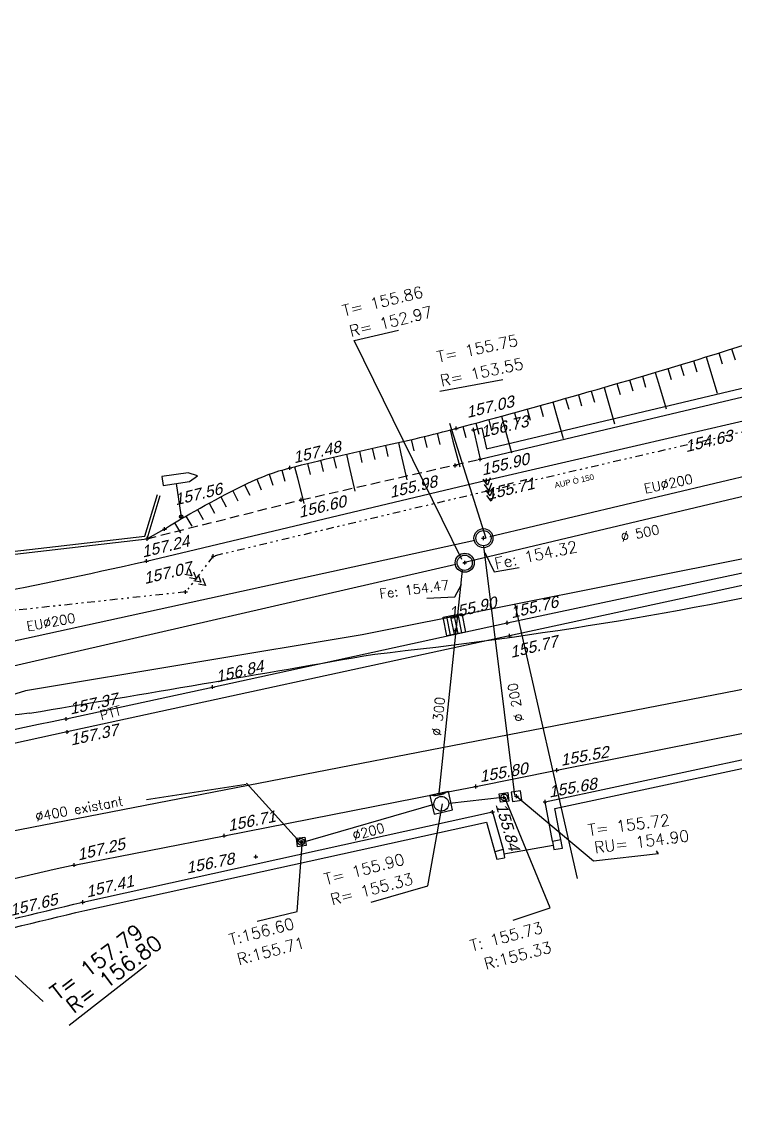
# Model space of a CAD drawing. Header units: metres. Extents: x 1633075 to 1634601, y 8175308 to 8177203.
# Drawn here: x 1633278.6 to 1633316.1, y 8175406.2 to 8175463.6 of the extents above; entities that cross this region are included whole.
import ezdxf

# ---------------------------------------------------------------- set-up
doc = ezdxf.new("R2010")
doc.units = ezdxf.units.M
doc.header["$LTSCALE"] = 2
doc.header["$PDMODE"] = 2
doc.header["$PDSIZE"] = 0.1
for name, pattern in [('211', [0.5, 0.2, -0.1, 0, -0.1, 0, -0.1]), ('31', [2, 1, 1]), ('CACHE', [0.375, 0.25, -0.125]), ('CACHE2', [4.7625, 3.175, -1.5875]), ('CONTINU', [0])]:
    doc.linetypes.add(name, pattern=pattern)
for name, color, linetype in [('C15785 - ASSAINIS', 6, 'Continuous'), ('C15785 - BORDURES', 7, 'CONTINU'), ('C15785 - BTALUS', 3, 'CACHE'), ('C15785 - DBA', 252, 'Continuous'), ('C15785 - EAUP', 5, 'CONTINU'), ('C15785 - EP', 4, 'Continuous'), ('C15785 - EU', 6, 'Continuous'), ('C15785 - HTALUS', 7, 'Continuous'), ('C15785 - MOBILIER', 252, 'Continuous'), ('C15785 - MURS', 7, 'Continuous'), ('C15785 - POINT 2D', 7, 'Continuous'), ('C15785 - RECO-GÉN', 5, 'Continuous'), ('C15785 - Talus', 7, 'Continuous'), ('C15785 - Z', 7, 'Continuous')]:
    doc.layers.add(name, color=color, linetype=linetype)
doc.styles.add('SIMPLEX', font='simplex_.ttf', dxfattribs={"height": 0.6})
doc.styles.get("Standard").update_dxf_attribs({"font": 'arial.ttf'})

# ---------------------------------------------------------------- blocks, each defined once
blk = doc.blocks.new('REC90')
for p, q in [((-0.46, 0.45), (0.44, 0.45)), ((-0.46, -0.45), (-0.46, 0.45)), ((0.44, 0.45), (0.44, -0.45)), ((0.44, -0.45), (-0.46, -0.45))]:
    blk.add_line(p, q)
blk.add_circle((-0.01, 0), 0.35)
blk = doc.blocks.new('GRILLEBG')
at = {"color": 0}
for p, q in [((0, 1), (1, 1)), ((0, 0), (0, 1)), ((0.2, 0), (0.2, 1)), ((0.4, 0), (0.4, 1)), ((0.6, 0), (0.6, 1)), ((0.8, 0), (0.8, 1)), ((1, 1), (1, 0)), ((1, 0), (0, 0))]:
    blk.add_line(p, q, dxfattribs=at)
blk = doc.blocks.new('BL19')
at = {"color": 0}
for p, q in [((0.5, 1), (-0.5, 1)), ((-0.5, 1), (-0.5, 0)), ((0.5, 0), (0.5, 1)), ((-0.5, 0), (0.5, 0))]:
    blk.add_line(p, q, dxfattribs=at)
for centre, major_axis, start_param, end_param in [((0.009, 0.554), (-0.275, 0.275), 3.926991, 10.210176), ((0.008, -0.967), (0.742, 0.742), 0.387155, 1.183656)]:
    blk.add_ellipse(centre, major_axis=major_axis, ratio=1, start_param=start_param, end_param=end_param, dxfattribs=at)
blk = doc.blocks.new('TALB200A')
blk.add_line((0, -0.6), (0, -2))
blk = doc.blocks.new('TALB200B')
blk.add_line((0, 0), (0, -0.6))
blk = doc.blocks.new('TAMPON')
blk.add_circle((0, 0), 0.5)
blk = doc.blocks.new('T24')
for p, q in [((-0.654, 0.225), (-0.309, -0.004)), ((-0.365, 0.225), (-0.02, -0.004)), ((-0.076, 0.225), (0.269, -0.004)), ((0.213, 0.225), (0.558, -0.004)), ((-0.309, -0.004), (-0.654, -0.157)), ((-0.02, -0.004), (-0.365, -0.157)), ((0.269, -0.004), (-0.076, -0.157)), ((0.558, -0.004), (0.213, -0.157))]:
    blk.add_line(p, q)
blk = doc.blocks.new('T1')
at = {"linetype": '31'}
blk.add_point((0, 0), dxfattribs=at)

msp = doc.modelspace()

# ---------------------------------------------------------------- linework, layer by layer
at = {"layer": 'C15785 - ASSAINIS'}
for p, q in [((1633304.854, 8175423.159), (1633304.36, 8175423.086)), ((1633304.854, 8175423.159), (1633304.36, 8175423.086)), ((1633304.36, 8175423.086), (1633304.432, 8175422.591)), ((1633304.36, 8175423.086), (1633304.432, 8175422.591)), ((1633304.927, 8175422.664), (1633304.854, 8175423.159)), ((1633304.927, 8175422.664), (1633304.854, 8175423.159)), ((1633304.432, 8175422.591), (1633304.927, 8175422.664)), ((1633304.432, 8175422.591), (1633304.927, 8175422.664))]:
    msp.add_line(p, q, dxfattribs=at)
at = {"layer": 'C15785 - BORDURES'}
for points in [[(1633285.193, 8175435.236), (1633303.063, 8175439.485), (1633317.008, 8175442.715), (1633330.171, 8175445.766)], [(1633281.384, 8175419.251), (1633289.281, 8175420.797), (1633300.58, 8175423.018), (1633302.507, 8175423.382), (1633306.763, 8175424.243), (1633319.734, 8175426.82), (1633328.644, 8175428.58)]]:
    msp.add_lwpolyline(points, dxfattribs=at)
for centre, radius, start, end in [((1633212.428, 8175759.541), 332.368, 279.33276, 282.64616), ((1633300.951, 8175326.749), 94.549, 101.94407, 122.82209)]:
    msp.add_arc(centre, radius, start, end, dxfattribs=at)
at = {"layer": 'C15785 - BTALUS'}
msp.add_lwpolyline([(1633285.22, 8175436.409), (1633293.325, 8175438.455), (1633302.727, 8175440.598)], dxfattribs=at)
at = {"layer": 'C15785 - DBA'}
for points in [[(1633280.969, 8175426.934), (1633288.665, 8175428.611), (1633304.159, 8175431.987), (1633318.415, 8175435.015), (1633327.605, 8175437.036)], [(1633327.575, 8175436.342), (1633318.29, 8175434.345), (1633304.279, 8175431.312), (1633281.014, 8175426.253)]]:
    msp.add_lwpolyline(points, dxfattribs=at)
for centre, radius, start, end in [((1633299.326, 8175331.928), 96.763, 100.93616, 115.01781), ((1633303.008, 8175319.972), 108.533, 101.69217, 114.10521)]:
    msp.add_arc(centre, radius, start, end, dxfattribs=at)
at = {"layer": 'C15785 - EAUP', "linetype": '211'}
msp.add_lwpolyline([(1633352.437, 8175454.291, -0.026063), (1633342.656, 8175450.099, -0.018445), (1633335.496, 8175447.755), (1633333.844, 8175446.09, -0.008842), (1633330.297, 8175445.215), (1633330.299, 8175445.215), (1633317.136, 8175442.163), (1633317.136, 8175442.163), (1633303.191, 8175438.934), (1633303.194, 8175438.935), (1633288.702, 8175435.495), (1633287.248, 8175433.613), (1633264.449, 8175431.155), (1633258.303, 8175422.081), (1633257.449, 8175421.237), (1633256.341, 8175420.775)], format="xyb", dxfattribs=at)
at = {"layer": 'C15785 - EP', "linetype": 'CONTINU'}
for p, q in [((1633301.839, 8175435.162), (1633333.939, 8175442.776)), ((1633263.109, 8175426.253), (1633301.45, 8175435.072)), ((1633300.585, 8175423.038), (1633301.798, 8175434.764)), ((1633293.29, 8175420.426), (1633300.315, 8175422.451)), ((1633301.127, 8175422.506), (1633303.912, 8175422.813))]:
    msp.add_line(p, q, dxfattribs=at)
at = {"layer": 'C15785 - EP', "flags": 128}
for points in [[(1633301.775, 8175435.318), (1633296.107, 8175446.836), (1633298.446, 8175447.376)], [(1633299.932, 8175433.292), (1633301.405, 8175433.35), (1633301.758, 8175434.01)], [(1633297.005, 8175417.304), (1633299.988, 8175418.164), (1633300.758, 8175422.479)], [(1633304.463, 8175416.355), (1633306.412, 8175417.007), (1633304.019, 8175422.844)], [(1633291.017, 8175416.298), (1633293.111, 8175416.807), (1633293.389, 8175420.538)]]:
    msp.add_lwpolyline(points, dxfattribs=at)
at = {"layer": 'C15785 - EP'}
msp.add_circle((1633301.92, 8175435.15), 0.4, dxfattribs=at)
at = {"layer": 'C15785 - EU', "linetype": 'CACHE2'}
for p, q in [((1633300.613, 8175444.166), (1633303.921, 8175444.785)), ((1633303.051, 8175436.421), (1633300.613, 8175444.166)), ((1633302.978, 8175435.691), (1633303.47, 8175434.679)), ((1633303.47, 8175434.679), (1633304.786, 8175434.9)), ((1633304.666, 8175422.855), (1633308.689, 8175419.47)), ((1633308.689, 8175419.47), (1633312.104, 8175419.861)), ((1633275.064, 8175416.355, 157.513), (1633281.127, 8175410.838)), ((1633281.127, 8175410.838), (1633285.182, 8175414.012))]:
    msp.add_line(p, q, dxfattribs=at)
at = {"layer": 'C15785 - EU', "linetype": 'CONTINU'}
for p, q in [((1633303.235, 8175436.532), (1633335.731, 8175444.231)), ((1633263.634, 8175427.844), (1633302.46, 8175436.338)), ((1633302.9, 8175436.026), (1633304.533, 8175422.928)), ((1633312.01, 8175419.931), (1633312.057, 8175419.994)), ((1633312.104, 8175419.861), (1633312.01, 8175419.931))]:
    msp.add_line(p, q, dxfattribs=at)
at = {"layer": 'C15785 - EU'}
msp.add_circle((1633302.906, 8175436.442), 0.4, dxfattribs=at)
at = {"layer": 'C15785 - HTALUS'}
msp.add_lwpolyline([(1633286.135, 8175436.921, -0.024744), (1633290.476, 8175439.31, -0.051098), (1633292.732, 8175440.138, -0.009084), (1633297.626, 8175441.29, 0.011535), (1633301.476, 8175442.216, 0.009674), (1633314.598, 8175445.969, 0.013957), (1633323.561, 8175448.998), (1633342.942, 8175458.026), (1633355.757, 8175463.594)], format="xyb", dxfattribs=at)
msp.add_lwpolyline([(1633286.135, 8175436.921), (1633285.22, 8175436.409)], dxfattribs=at)
at = {"layer": 'C15785 - MOBILIER'}
for p, q in [((1633287.375, 8175439.882), (1633285.996, 8175439.677)), ((1633285.996, 8175439.677), (1633286.064, 8175439.219)), ((1633287.864, 8175439.721), (1633287.375, 8175439.882)), ((1633287.443, 8175439.424), (1633287.864, 8175439.721)), ((1633286.064, 8175439.219), (1633287.443, 8175439.424)), ((1633286.754, 8175439.321), (1633287, 8175437.664))]:
    msp.add_line(p, q, dxfattribs=at)
msp.add_circle((1633287.014, 8175437.572), 0.0927, dxfattribs=at)
at = {"layer": 'C15785 - MURS'}
msp.add_line((1633303.976, 8175419.848), (1633306.569, 8175420.29), dxfattribs=at)
for points in [[(1633302.383, 8175442.144), (1633302.727, 8175440.598), (1633316.247, 8175443.797), (1633332.281, 8175447.539), (1633331.965, 8175449.131)], [(1633302.823, 8175442.242), (1633303.067, 8175441.141), (1633316.144, 8175444.235), (1633331.755, 8175447.878), (1633331.524, 8175449.043)], [(1633302.383, 8175442.144), (1633302.823, 8175442.242)], [(1633225.925, 8175420.404), (1633229.682, 8175418.557), (1633239.189, 8175424.994), (1633253.812, 8175431.501), (1633262.677, 8175433.802), (1633285.22, 8175436.409), (1633285.909, 8175438.692)], [(1633225.991, 8175420.538), (1633229.67, 8175418.73), (1633239.116, 8175425.126), (1633253.762, 8175431.643), (1633262.649, 8175433.949), (1633285.105, 8175436.547), (1633285.766, 8175438.736)], [(1633306.143, 8175422.576), (1633321.222, 8175425.803), (1633321.36, 8175424.798), (1633320.698, 8175422.714)], [(1633306.666, 8175422.228), (1633320.842, 8175425.262), (1633320.9, 8175424.837), (1633320.269, 8175422.85)], [(1633306.531, 8175420.512), (1633306.143, 8175422.576)], [(1633306.607, 8175420.068), (1633307.058, 8175420.145), (1633306.666, 8175422.228)], [(1633303.938, 8175420.07), (1633303.505, 8175419.949)], [(1633303.938, 8175420.07), (1633304.014, 8175419.627)], [(1633306.531, 8175420.512), (1633306.973, 8175420.595)], [(1633306.531, 8175420.512), (1633306.607, 8175420.068)]]:
    msp.add_lwpolyline(points, dxfattribs=at)
for points in [[(1633274.274, 8175415.436, -0.004402), (1633281.846, 8175417.303), (1633303.384, 8175422.044), (1633303.938, 8175420.07)], [(1633274.386, 8175415, -0.0044), (1633281.946, 8175416.864), (1633303.066, 8175421.513), (1633303.615, 8175419.559), (1633304.014, 8175419.627)]]:
    msp.add_lwpolyline(points, format="xyb", dxfattribs=at)
at = {"layer": 'C15785 - POINT 2D'}
for p in [(1633301.476, 8175442.216), (1633302.383, 8175442.144), (1633292.732, 8175440.138), (1633301.419, 8175440.262), (1633302.727, 8175440.598), (1633303.063, 8175439.485), (1633293.325, 8175438.455), (1633287.014, 8175437.572), (1633286.135, 8175436.921), (1633285.22, 8175436.409), (1633302.906, 8175436.442), (1633285.193, 8175435.236), (1633301.92, 8175435.15), (1633301.439, 8175431.591), (1633304.159, 8175431.987), (1633304.279, 8175431.312), (1633288.665, 8175428.611), (1633280.969, 8175426.934), (1633281.014, 8175426.253), (1633306.763, 8175424.243), (1633300.58, 8175423.018), (1633302.507, 8175423.382), (1633304.643, 8175422.875), (1633303.985, 8175422.811), (1633306.143, 8175422.576), (1633303.384, 8175422.044), (1633289.281, 8175420.797), (1633293.32, 8175420.467), (1633290.94, 8175419.689), (1633281.384, 8175419.251), (1633281.846, 8175417.303)]:
    msp.add_point(p, dxfattribs=at)
at = {"layer": 'C15785 - RECO-GÉN', "color": 4}
for p, q in [((1633326.087, 8175437.257), (1633296.523, 8175431.354)), ((1633304.555, 8175432.958, 153.882), (1633307.84, 8175418.547, 153.882)), ((1633296.523, 8175431.354), (1633278.827, 8175428.414)), ((1633278.827, 8175428.414), (1633257.357, 8175421.844))]:
    msp.add_line(p, q, dxfattribs=at)
at = {"layer": 'C15785 - RECO-GÉN'}
msp.add_line((1633263.101, 8175418.129), (1633323.427, 8175429.843), dxfattribs=at)
at = {"layer": 'C15785 - RECO-GÉN', "color": 7, "linetype": 'CONTINU'}
for p, q in [((1633285.192, 8175422.694), (1633290.425, 8175423.511)), ((1633290.451, 8175423.566), (1633293.29, 8175420.426, 156.374))]:
    msp.add_line(p, q, dxfattribs=at)
at = {"layer": 'C15785 - RECO-GÉN', "color": 3}
for centre, radius, start, end in [((1633273.818, 8175648.971), 219.867, 276.10192, 282.84615), ((1632626.542, 8179279.065), 3906.71, 279.614614, 279.884675), ((1633281.849, 8175396.94), 30.421, 95.29542, 128.53459)]:
    msp.add_arc(centre, radius, start, end, dxfattribs=at)

# ---------------------------------------------------------------- block references
at = {"layer": 'C15785 - EAUP'}
for name, p, rotation in [('T24', (1633303.194, 8175438.935), 283.039112151227), ('T1', (1633303.191, 8175438.934), 359.5000271160415), ('T1', (1633303.194, 8175438.935), 359.5000271160415), ('T1', (1633288.702, 8175435.495), 359.5000271160415), ('T24', (1633287.835, 8175434.279), 324.51341414315), ('T1', (1633287.248, 8175433.613), 275.8641421483935), ('T1', (1633287.248, 8175433.613), 142.2017111551704)]:
    msp.add_blockref(name, p, dxfattribs=dict(at, rotation=rotation))
at = {"layer": 'C15785 - EP'}
for name, p, rotation in [('TAMPON', (1633301.92, 8175435.15), 359.5000271160415), ('GRILLEBG', (1633300.984, 8175431.307), 11.44324508100743), ('BL19', (1633300.58, 8175423.018), 192.4769049281245)]:
    msp.add_blockref(name, p, dxfattribs=dict(at, rotation=rotation))
at = {"layer": 'C15785 - EP', "xscale": 0.4999999998933767, "yscale": 0.4999999998933767, "zscale": 0.4999999998933767, "rotation": 187.6681307609572}
for p in [(1633303.985, 8175422.811), (1633293.32, 8175420.467)]:
    msp.add_blockref('REC90', p, dxfattribs=at)
at = {"layer": 'C15785 - EU', "rotation": 359.5000271160415}
msp.add_blockref('TAMPON', (1633302.906, 8175436.442), dxfattribs=at)
at = {"layer": 'C15785 - Talus'}
for name, p, rotation in [('TALB200B', (1633314.612, 8175445.974), 17.07503705176044), ('TALB200B', (1633315.281, 8175446.181), 17.31164859912972), ('TALB200B', (1633315.949, 8175446.39), 17.54826019424745), ('TALB200B', (1633312.603, 8175445.363), 16.73124289756059), ('TALB200B', (1633313.273, 8175445.565), 16.84495267852518), ('TALB200B', (1633313.943, 8175445.769), 16.95866243284265), ('TALB200A', (1633314.612, 8175445.974), 17.07503705176044), ('TALB200B', (1633310.59, 8175444.765), 16.3901136003827), ('TALB200B', (1633311.261, 8175444.963), 16.5038233591655), ('TALB200B', (1633311.932, 8175445.162), 16.6175331442459), ('TALB200B', (1633308.574, 8175444.178), 16.04898430852558), ('TALB200B', (1633309.246, 8175444.372), 16.16269407759934), ('TALB200B', (1633309.918, 8175444.568), 16.27640385590816), ('TALB200A', (1633311.932, 8175445.162), 16.6175331442459), ('TALB200B', (1633306.554, 8175443.604), 15.70785499824879), ('TALB200B', (1633307.227, 8175443.794), 15.82156474762578), ('TALB200B', (1633307.901, 8175443.985), 15.93527450037057), ('TALB200A', (1633309.246, 8175444.372), 16.16269407759934), ('TALB200B', (1633304.53, 8175443.041), 15.36672566736949), ('TALB200B', (1633305.205, 8175443.227), 15.48043543684264), ('TALB200B', (1633305.88, 8175443.415), 15.59414519281433), ('TALB200A', (1633306.554, 8175443.604), 15.70785499824879), ('TALB200B', (1633302.504, 8175442.491), 15.02559634741418), ('TALB200B', (1633303.18, 8175442.673), 15.13930612882895), ('TALB200B', (1633303.855, 8175442.856), 15.25301588000834), ('TALB200B', (1633300.473, 8175441.957), 14.16108520847322), ('TALB200B', (1633301.151, 8175442.131), 14.628383809638), ('TALB200B', (1633301.828, 8175442.31), 14.9118865898007), ('TALB200A', (1633303.855, 8175442.856), 15.25301588000834), ('TALB200B', (1633297.747, 8175441.316), 12.29189066327072), ('TALB200B', (1633298.431, 8175441.468), 12.75918932274155), ('TALB200B', (1633299.113, 8175441.625), 13.22648793730483), ('TALB200B', (1633299.793, 8175441.788), 13.69378653819161), ('TALB200A', (1633301.151, 8175442.131), 14.628383809638), ('TALB200B', (1633295.698, 8175440.858), 13.02753253391354), ('TALB200B', (1633296.38, 8175441.014), 12.73769400095714), ('TALB200B', (1633297.063, 8175441.167), 12.44785543073835), ('TALB200A', (1633298.431, 8175441.468), 12.75918932274155), ('TALB200B', (1633292.976, 8175440.199), 14.18688679804518), ('TALB200B', (1633293.656, 8175440.369), 13.89704823665013), ('TALB200B', (1633294.335, 8175440.536), 13.60720968857306), ('TALB200B', (1633295.016, 8175440.699), 13.31737110724224), ('TALB200A', (1633295.698, 8175440.858), 13.02753253391354), ('TALB200B', (1633291.635, 8175439.8), 19.87053688169527), ('TALB200B', (1633292.3, 8175440.019), 16.46930892893045), ('TALB200A', (1633292.976, 8175440.199), 14.18688679804518), ('TALB200B', (1633290.35, 8175439.248), 26.15214669300797), ('TALB200B', (1633290.984, 8175439.543), 23.27176486380067), ('TALB200B', (1633289.102, 8175438.614), 27.75364786315637), ('TALB200B', (1633289.723, 8175438.935), 26.9528972883541), ('TALB200B', (1633287.872, 8175437.944), 29.35514901915716), ('TALB200B', (1633288.485, 8175438.283), 28.55439843524514), ('TALB200B', (1633287.264, 8175437.597), 30.15589959570959), ('TALB200B', (1633286.662, 8175437.241), 30.95665014115759)]:
    msp.add_blockref(name, p, dxfattribs=dict(at, rotation=rotation))

# ---------------------------------------------------------------- texts
at = {"layer": 'C15785 - EAUP', "linetype": 'Continuous'}
msp.add_text('AUP Ò 150', height=0.3, rotation=12.65083, dxfattribs=at).set_placement((1633306.677, 8175439.064))
at = {"layer": 'C15785 - EP', "linetype": 'CONTINU', "style": 'SIMPLEX'}
for s, height, rotation, p in [('T= 155.86', 0.6, 13.74797, (1633295.584, 8175448.095)), ('R= 152.97', 0.6, 13.74797, (1633295.946, 8175447.018)), ('%%C 500', 0.5, 12.00683, (1633310.184, 8175436.244)), ('Fe: 154.47', 0.5, 7.48273, (1633297.478, 8175433.265)), ('%%C 300', 0.5, 84.73386, (1633300.682, 8175426.019)), ('%%C200', 0.5, 15.09938, (1633296.098, 8175420.545)), ('T= 155.90', 0.6, 14.72164, (1633294.626, 8175418.197)), ('R= 155.33', 0.6, 14.72164, (1633294.959, 8175417.133)), ('T:156.60', 0.6, 14.72164, (1633289.622, 8175415.02)), ('T: 155.73', 0.6, 14.72164, (1633302.296, 8175414.705)), ('R:155.71', 0.6, 14.72164, (1633290.051, 8175413.987)), ('R:155.33', 0.6, 14.72164, (1633303.031, 8175413.742))]:
    msp.add_text(s, height=height, rotation=rotation, dxfattribs=at).set_placement(p)
at = {"layer": 'C15785 - EU', "linetype": 'CONTINU', "style": 'SIMPLEX'}
for s, height, rotation, p in [('T= 155.75', 0.6, 12.09169, (1633300.541, 8175445.666)), ('R= 153.55', 0.6, 12.09169, (1633300.706, 8175444.415)), ('EU%%C200', 0.5, 12.00683, (1633311.414, 8175438.792)), ('Fe: 154.32', 0.6, 12.09169, (1633303.566, 8175434.798)), ('T= 155.72', 0.6, 7.41139, (1633308.447, 8175420.785)), ('RU= 154.90', 0.6, 7.41139, (1633308.774, 8175419.864)), ('T= 157.79', 0.8, 37.2184, (1633280.513, 8175412.095)), ('R= 156.80', 0.8, 37.2184, (1633281.365, 8175411.407))]:
    msp.add_text(s, height=height, rotation=rotation, dxfattribs=at).set_placement(p)
at = {"layer": 'C15785 - EU', "style": 'SIMPLEX'}
for s, rotation, p in [('EU%%C200', 10.54199, (1633278.938, 8175431.545)), ('%%C 200', 100.40064, (1633305.033, 8175426.837))]:
    msp.add_text(s, height=0.5, rotation=rotation, dxfattribs=at).set_placement(p)
at = {"layer": 'C15785 - RECO-GÉN', "color": 3, "style": 'SIMPLEX'}
msp.add_text('PTT', height=0.5, rotation=15.30284, dxfattribs=at).set_placement((1633282.814, 8175426.867))
at = {"layer": 'C15785 - RECO-GÉN', "style": 'SIMPLEX'}
msp.add_text('%%C400 existant', height=0.5, rotation=10.45083, dxfattribs=at).set_placement((1633279.398, 8175421.538))
at = {"layer": 'C15785 - Z', "oblique": 18}
for s, rotation, p in [(' 157.03', 373.64506, (1633301.832, 8175442.701, 157.029)), (' 156.73', 373.64506, (1633302.599, 8175441.663, 156.73)), (' 154.63', 373.64506, (1633313.339, 8175440.904, 154.632)), (' 157.48', 373.64506, (1633292.734, 8175440.318, 157.478)), (' 155.90', 373.64506, (1633302.631, 8175439.68, 155.899)), (' 155.98', 373.64506, (1633297.794, 8175438.494, 155.98)), (' 155.71', 373.64506, (1633302.922, 8175438.391, 155.708)), (' 157.56', 373.64506, (1633286.498, 8175438.109, 157.561)), (' 156.60', 373.64506, (1633293.008, 8175437.451, 156.595)), (' 157.24', 373.64506, (1633284.77, 8175435.362, 157.244)), (' 157.07', 373.64506, (1633284.874, 8175433.968, 157.072)), (' 155.90', 373.64506, (1633300.916, 8175432.128, 155.902)), (' 155.76', 373.64506, (1633304.16, 8175432.167, 155.761)), (' 155.77', 373.64506, (1633304.136, 8175430.086, 155.772)), (' 156.84', 373.5166, (1633288.666, 8175428.791, 156.835)), (' 157.37', 372.47622, (1633280.97, 8175427.114, 157.371)), (' 157.37', 372.47622, (1633281.007, 8175425.485, 157.368)), (' 155.52', 370.26893, (1633306.765, 8175424.423, 155.517)), (' 155.80', 370.26893, (1633302.508, 8175423.562, 155.798)), (' 155.68', 370.26893, (1633306.144, 8175422.756, 155.678)), (' 155.84', 646.13752, (1633303.468, 8175422.656, 155.841)), (' 156.71', 371.60161, (1633289.282, 8175420.977, 156.714)), (' 157.25', 373.74454, (1633281.385, 8175419.431, 157.249)), (' 156.78', 371.60161, (1633287.098, 8175418.754, 156.781)), (' 157.41', 373.74454, (1633281.847, 8175417.483, 157.411)), (' 157.65', 373.74454, (1633277.842, 8175416.513, 157.654))]:
    msp.add_text(s, height=0.6, rotation=rotation, dxfattribs=at).set_placement(p)

doc.saveas('drawing.dxf')
